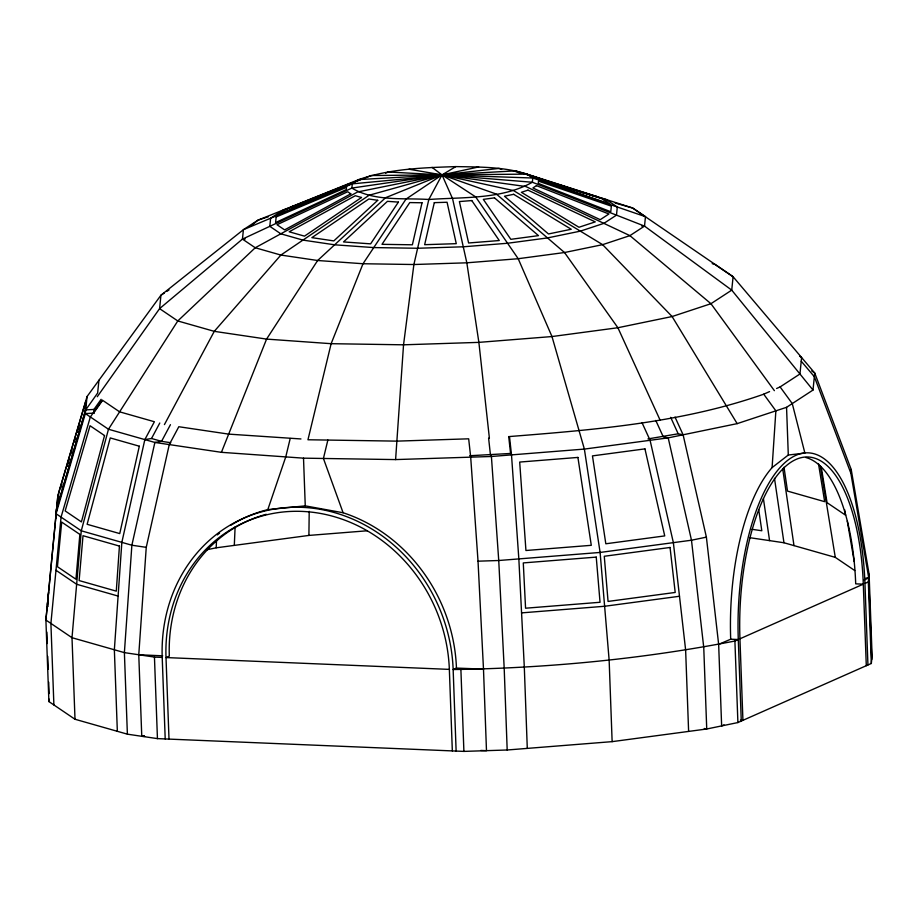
<?xml version="1.0" encoding="UTF-8"?>
<svg xmlns="http://www.w3.org/2000/svg" width="918" height="918" viewBox="0 0 918 918"><rect width="100%" height="100%" fill="white"/><g stroke="black" fill="none" stroke-linecap="round" stroke-linejoin="round"><path stroke-width="1.38" d="M206.699 549.779L216.189 547.816L308.907 535.423L309.205 511.349M216.189 547.816L216.499 540.713M234.308 545.395L235.111 526.909M724.05 724.876L721.64 725.909L718.656 644.379L730.694 639.203A158.757 63.308 -87.6 0 1 772.095 467.595L775.871 410.839L763.719 394.189C682.212 422.808 595.048 429.727 509.49 436.543L511.498 454.88L518.842 558.913L524.293 666.858L527.288 748.399M144.574 736.42L141.762 736.293L138.767 654.764L146.249 547.346L169.268 444.587L178.815 426.732L228.674 434.122L300.966 438.953M566.67 187.547L515.537 170.851L358.846 179.572L352.282 183.852L243.408 229.684L160.937 295.229L87.061 396.53L85.34 413.582L108.473 429.245L154.878 442.453L221.41 452.322L303.514 458.162L395.601 459.585L403.541 344.812L413.892 264.522L428.821 199.493L442.017 174.89L455.821 166.606C479.655 167.019 504.12 166.755 527.047 174.133L632.686 208.03L645.469 216.682L644.516 226.103L629.909 235.639L602.621 244.658L564.513 252.53L518.2 258.715L466.826 262.812L413.892 264.522L363.012 263.741L317.639 260.505L280.885 255.055L255.238 247.757L242.455 239.105L243.408 229.684L258.027 220.136L358.846 179.572C389.863 168.694 423.278 167.719 455.821 166.606M56.778 507.115L45.9 620.029L48.895 701.57L75.001 719.253L127.384 734.17L157.448 738.623L463.9 751.394L507.184 749.995L612.134 741.641L706.734 728.995L737.9 722.558L871.32 663.473L872.1 655.773L869.105 574.232L851.215 469.5L814.725 373.006L733.092 276.731L632.686 208.03L615.14 203.027M456.131 751.073L453.148 669.532A158.757 142.852 66.1 0 0 301.953 507.333A158.757 142.852 66.1 0 0 162.211 657.414L154.453 657.081L124.389 652.629L72.006 637.712L45.9 620.029L57.926 495.146L87.061 396.53M55.642 518.383L57.926 495.146M47.426 604.319L48.62 592.512M48.895 701.57L49.136 699.114M101.106 399.319L93.946 409.439L94.072 413.467M98.937 380.247L97.641 393.019L85.707 409.898L56.423 510.052M395.601 459.585L491.405 456.487L584.376 449.086L668.201 437.875L737.165 423.634L786.554 407.317L813.004 390.047L814.725 373.006L811.719 370.964M871.733 659.457L868.738 577.915L850.848 473.183L851.215 469.5M871.32 663.473L868.336 581.943L869.105 574.232M53.887 704.955L50.903 623.414L61.058 517.121L90.343 416.967L102.277 400.099L119.615 411.838L154.396 421.741L144.849 439.596L121.842 542.366L114.36 649.772L117.343 731.313M290.203 438.494L285.762 456.9L267.804 509.616A158.757 142.852 66.1 0 0 230.946 525.176M483.488 669.13L478.026 561.185L470.693 457.153L468.673 438.815L396.874 441.133L327.864 440.066L323.423 458.472L343.102 512.749A158.757 142.852 66.1 0 1 456.453 668.075L483.488 669.13L486.483 750.672L480.791 750.442M60.806 488.25L62.011 484.142M67.266 466.367L69.286 459.528M70.893 454.054L72.109 449.958M74.53 441.753L75.746 437.645M77.364 432.171L79.384 425.332M84.628 407.558L85.844 403.461M221.41 452.322L266.576 339.098L317.639 260.505L385.606 197.691L442.017 174.89L478.668 166.95M144.849 439.596L151.516 438.494L159.789 423.014M164.425 424.598L214.273 331.341L280.885 255.055L369.105 195.247L442.017 174.89L499.036 168.407L501.698 169.417M170.45 424.678L161.545 441.351L154.878 442.453L131.871 545.223L124.389 652.629L127.384 734.17M97.274 396.714L159.594 308.632L242.455 239.105L351.858 188.075L442.017 174.89L532.784 178.012L645.469 216.682M102.323 400.753L93.567 413.123L85.34 413.582L56.055 513.736L81.277 530.811L131.871 545.223L146.249 547.346M251.394 225.495L258.027 220.136L268.423 216.705M772.095 467.595L788.298 455.018L804.891 453.079L792.268 403.587L780.116 386.926L776.605 388.486M164.402 292.968L160.937 295.229L159.594 308.632L177.782 320.956L214.273 331.341L266.576 339.098L331.134 343.688L403.541 344.812L478.875 342.368L551.982 336.55L617.894 327.737L672.102 316.538L710.945 303.709L731.738 290.134L733.092 276.731L714.904 264.407L712.196 263.638M166.72 291.454L169.027 289.95M780.116 386.926L799.945 373.993L801.598 357.527L799.601 356.173M385.64 173.227L388.199 171.987L442.017 174.89L532.36 182.246L644.516 226.103L731.738 290.134L813.004 390.047M863.677 580.233L868.738 577.915L865.995 578.076M763.719 394.189L769.571 391.596M456.453 668.075L453.148 669.532C547.518 668.189 642.233 659.067 734.905 641.016L738.29 639.525A158.757 63.308 -87.6 0 1 795.895 455.328A158.757 63.308 -87.6 0 1 864.951 583.435L867.946 664.976M739.942 638.79L863.299 584.169A154.614 61.655 -87.6 0 0 796.044 459.413A154.614 61.655 -87.6 0 0 739.942 638.79L742.926 720.332L740.401 720.217M864.951 583.435L868.336 581.943M344.939 186.102L348.897 184.461M356.827 181.167L362.105 178.976M363.218 178.792L371.101 175.522L527.047 174.133L532.784 178.012L532.36 182.246C501.561 199.527 463.097 197.037 428.821 199.493C403.392 197.783 374.533 201.685 351.858 188.075L352.282 183.852L444.863 175.143M439.378 175.935L442.017 174.89L449.131 175.774M362.105 178.872L291.683 206.825L301.196 203.693M296.307 205.678L283.226 209.993L270.626 218.22L269.812 226.344L280.828 233.815L302.94 240.103L334.634 244.808L373.752 247.585L417.621 248.262L463.269 246.793L507.562 243.259L547.495 237.923L580.348 231.141L603.872 223.361L616.483 215.133L617.298 207.02L606.282 199.55L589.367 194.742M439.309 175.705L442.017 174.89L525.796 186.526L629.909 235.639L710.945 303.709L774.39 390.666M437.875 175.877L442.017 174.89L513.541 190.577L602.621 244.658L672.102 316.538L737.165 423.634M718.656 644.379L706.39 537.145L683.107 434.799L678.184 433.789L647.947 438.919M706.39 537.145L691.484 540.22L600.108 552.441L498.738 560.508L478.026 561.185M437.829 175.694L442.017 174.89L446.159 175.866M141.762 736.293L144.424 735.857M439.217 175.327L442.017 174.89L444.737 175.797M679.492 596.264L604.618 606.27L521.573 612.88M267.804 509.616L305.258 505.864L343.102 512.749M511.498 454.88L510.569 453.458L469.764 455.73M308.907 535.423L367.395 530.765M242.455 239.105L245.198 238.955M85.707 409.898L93.946 409.439M641.785 226.126L644.516 226.103M327.864 440.066L307.955 439.768L331.134 343.688L363.012 263.741L405.974 199.137L442.017 174.89L496.443 194.111L564.513 252.53L617.894 327.737L660.122 420.169M730.694 639.203L738.29 639.525L741.274 721.055M452.333 750.913L449.35 669.383L166.009 657.563L169.004 739.105M138.767 654.764L162.704 655.819M170.759 442.717L161.545 441.351L151.516 438.494M752.037 529.307L761.814 530.753L758.738 509.811M749.845 537.696L783.961 542.756L835.288 557.364L854.738 570.537M408.992 169.21L447.605 175.843M704.278 728.49L706.734 728.995L703.75 647.454L691.484 540.22L668.201 437.875L663.278 436.865L655.773 420.433M583.733 192.929L597.767 196.934L523.317 173.261L573.039 189.498M118.101 596.069L76.642 584.261L55.975 570.273M569.367 188.419L584.169 193.262M603.011 199.413L607.05 200.721M515.939 171.758L519.967 173.077M432.057 167.374L442.017 174.89L475.65 196.888L518.2 258.715L551.982 336.55L584.376 449.086L600.108 552.441L609.139 660.099L612.134 741.641M801.23 361.21L814.346 376.69L850.848 473.183M675.028 417.093L683.107 434.799M670.679 417.346L678.184 433.789M641.992 422.59L650.082 440.296L673.364 542.641L685.62 649.875L688.615 731.416M847.291 521.034L854.21 561.529M844.652 509.719L845.593 515.216L827.061 502.674L821.312 467.434M820.359 465.896L835.288 557.364M818.466 463.624L824.674 501.676L787.506 491.096L784.006 467.251M782.675 468.593L793.99 545.602M774.494 478.335L783.961 542.756M763.409 498.612L769.571 540.622M508.71 436.532L510.569 453.458M489.386 438.138L478.875 342.368L466.826 262.812L452.585 198.724L442.017 174.89L357.595 191.965L255.238 247.757L177.782 320.956L108.473 429.245L81.277 530.811L72.006 637.712L75.001 719.253M488.606 438.127L490.464 455.064L491.405 456.487L498.738 560.508L504.2 668.465L507.184 749.995M866.294 665.711L863.299 584.169L855.702 583.848A154.614 61.655 -87.6 0 0 805.82 457.497M786.554 407.317L788.298 455.018M734.905 641.016L737.9 722.558M460.905 669.865L463.9 751.394M303.514 458.162L305.258 505.864M162.211 657.414L165.206 738.944M154.453 657.081L157.448 738.623M47.839 600.797L48.046 606.511M46.267 616.345L46.382 619.214M46.852 632.077L47.266 643.529M47.736 656.404L48.218 669.279M48.688 682.154L49.102 693.595M217.348 534.884A158.757 142.852 66.1 0 1 219.54 533.129M266.243 514.298A154.614 139.123 66.1 0 0 169.314 656.106L166.009 657.563A154.614 139.123 66.1 0 1 302.102 511.406A154.614 139.123 66.1 0 1 449.35 669.383M119.432 546.084L116.288 591.146L79.12 580.566L83.01 535.71L119.432 546.084M79.855 534.402L75.965 579.247L57.432 566.704L61.701 522.112L79.855 534.402M58.901 492.312L57.536 505.829L84.743 412.779L85.959 400.696L58.901 492.312M276.157 216.958L275.595 222.592L346.293 189.613L346.522 187.341L276.157 216.958M538.522 181.133L538.292 183.405L610.78 211.748L611.342 206.125L538.522 181.133M139.318 446.205L119.742 533.587L87.13 524.293L110.252 437.932L139.318 446.205M422.028 202.775L412.377 244.796L381.991 244.326L409.761 202.58L422.028 202.775M434.306 202.66L424.655 244.693L456.269 243.672L447.066 202.247L434.306 202.66M104.537 435.557L81.415 521.917L65.155 510.913L90.044 425.745L104.537 435.557M398.389 202.109L370.62 243.855L343.527 241.927L387.453 201.329L398.389 202.109M377.734 200.308L333.819 240.906L311.868 237.647L368.875 198.988L377.734 200.308M361.497 197.485L304.489 236.144L289.17 231.784L355.323 195.718L361.497 197.485M286.737 209.017L278.005 214.72L348.37 185.103L351.892 182.797L286.737 209.017M536.445 185.643L532.922 187.949L600.211 219.689L608.932 213.986L536.445 185.643M350.779 193.836L284.626 229.89L276.995 224.726L347.692 191.747L350.779 193.836M527.965 190.141L521.39 192.31L578.96 227.262L595.254 221.881L527.965 190.141M513.655 194.306L504.475 196.211L548.471 233.964L571.226 229.259L513.655 194.306M494.492 197.863L483.327 199.367L510.833 239.323L538.487 235.628L494.492 197.863M644.941 448.879L592.454 455.89L605.823 543.777L664.735 535.905L644.941 448.879M670.048 547.472L604.274 556.262L608.06 601.428L675.2 592.454L670.048 547.472M471.783 200.572L459.402 201.558L468.605 242.983L499.277 240.539L471.783 200.572M577.915 457.428L519.691 462.064L525.934 550.513L591.284 545.315L577.915 457.428M596.241 557.111L523.283 562.918L525.566 608.209L600.039 602.277L596.241 557.111M602.311 198.816L534.035 176.91L537.122 178.999L609.942 203.991L602.311 198.816"/></g></svg>
